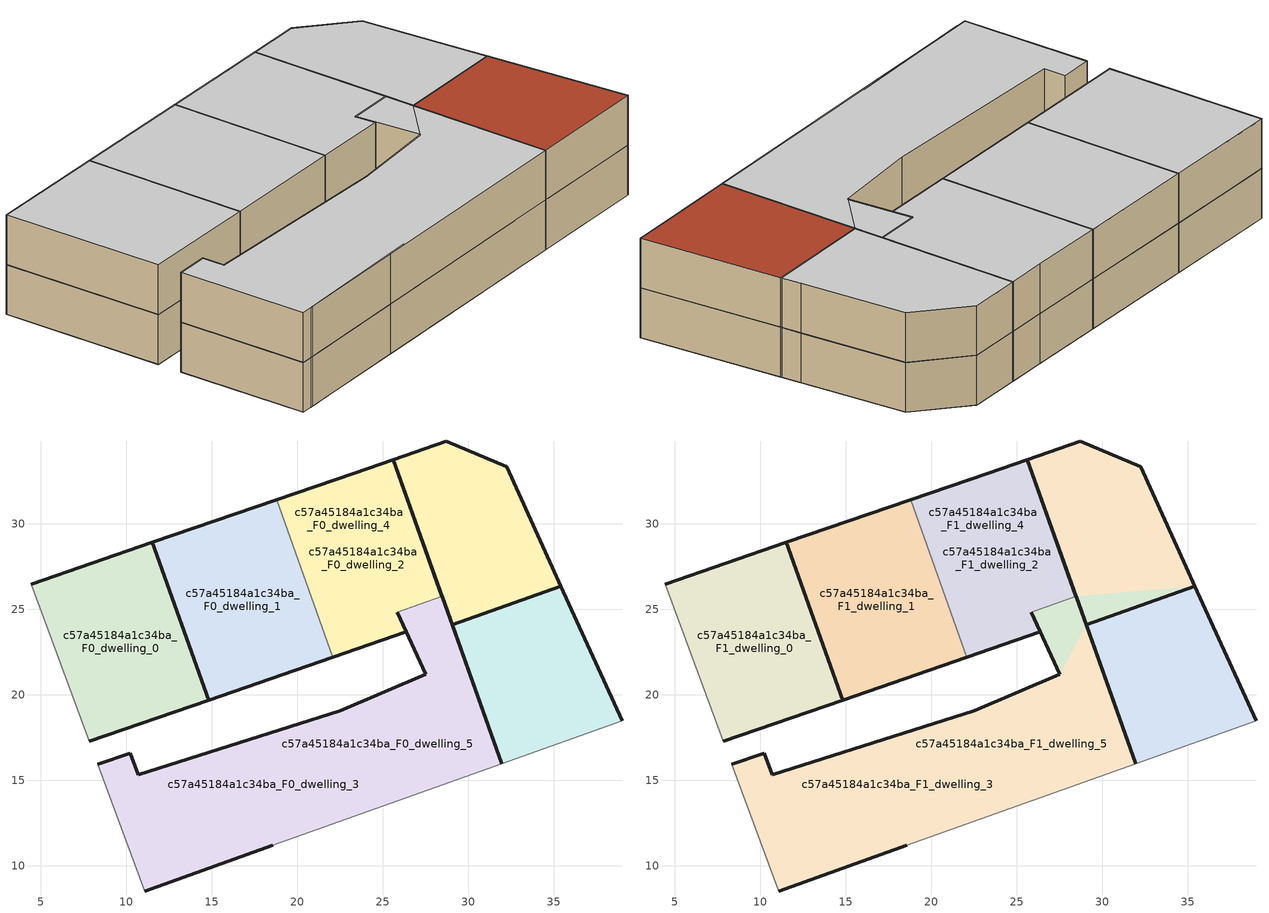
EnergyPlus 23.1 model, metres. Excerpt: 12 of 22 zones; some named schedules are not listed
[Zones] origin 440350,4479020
c57a45184a1c34ba_F0_dwelling_0
 floor ground (EU_floor_Construction): 14.82,19.69 11.54,28.91 4.44,26.47 7.85,17.28 z0
 wall outside (EU_wall_Construction): 4.44,26.47 11.54,28.91 14.82,19.69 7.85,17.28 z0:3
 wall adiabatic (EU_wall_Construction): 7.85,17.28 4.44,26.47 z0:3
c57a45184a1c34ba_F0_dwelling_1
 floor ground (EU_floor_Construction): 22.09,22.2 18.81,31.4 11.54,28.91 14.82,19.69 z0
 wall outside (EU_wall_Construction): 22.09,22.2 14.82,19.69 11.54,28.91 18.81,31.4 z0:3
 wall to c57a45184a1c34ba_F0_dwelling_2 (EU_wall_Construction): 18.81,31.4 22.09,22.2 z0:3
c57a45184a1c34ba_F0_dwelling_2
 floor ground (EU_floor_Construction): 35.42,26.35 34.92,27.46 32.25,33.34 28.73,34.84 25.62,33.75 29.07,24.09 z0; 26.37,23.69 25.86,24.82 28.47,25.76 25.62,33.75 23.34,32.96 18.81,31.4 22.09,22.2 z0
 wall outside (EU_wall_Construction): 25.86,24.82 26.38,23.68 / 26.38,23.69 22.09,22.2 / 18.81,31.4 23.34,32.96 25.62,33.75 28.47,25.76 z0:3; 26.38,23.69,3 26.38,23.68,0 26.38,23.69,0
 wall to c57a45184a1c34ba_F0_dwelling_3 (EU_wall_Construction): 28.47,25.76 25.86,24.82 z0:3
c57a45184a1c34ba_F0_dwelling_3
 floor ground (EU_floor_Construction): 35.42,26.35 28.47,25.76 29.07,24.09 z0; 35.42,26.35 34.92,27.46 32.25,33.34 28.73,34.84 25.62,33.75 28.47,25.76 z0; 27.52,21.2 29.07,24.09 28.47,25.76 25.86,24.82 z0; 39.02,18.48 35.42,26.35 29.07,24.09 31.96,15.97 z0; 31.96,15.97 29.07,24.09 27.52,21.2 22.52,19.06 10.71,15.32 10.24,16.59 8.34,15.93 11.08,8.52 18.56,11.21 z0
 wall outside (EU_wall_Construction): 28.47,25.76 31.96,15.97 / 18.56,11.21 11.08,8.52 / 8.34,15.93 10.24,16.59 10.71,15.32 22.52,19.06 27.52,21.2 25.86,24.82 z0:3
 wall adiabatic (EU_wall_Construction): 31.96,15.97 18.56,11.21 / 11.08,8.52 8.34,15.93 z0:3
c57a45184a1c34ba_F0_dwelling_4
 floor ground (EU_floor_Construction): 35.42,26.35 34.92,27.46 32.25,33.34 28.73,34.84 25.62,33.75 28.47,25.76 z0; 26.37,23.69 25.86,24.82 28.47,25.76 25.62,33.75 23.34,32.96 18.81,31.4 22.09,22.2 z0; 27.52,21.2 29.07,24.09 28.47,25.76 25.86,24.82 z0; 35.42,26.35 28.47,25.76 29.07,24.09 z0
 wall outside (EU_wall_Construction): 29.07,24.09 25.62,33.75 28.73,34.84 32.25,33.34 34.92,27.46 35.42,26.35 29.07,24.09 z0:3
 roof outside (EU_floor_Construction): 32.25,33.34 28.47,25.76 25.62,33.75 28.73,34.84 z3; 32.25,33.34 34.92,27.46 35.42,26.35 29.07,24.09 28.47,25.76 z3; 29.07,24.09 31.96,15.97 18.56,11.21 11.08,8.52 8.34,15.93 10.24,16.59 10.71,15.32 22.52,19.06 27.52,21.2 z3
c57a45184a1c34ba_F0_dwelling_5
 floor ground (EU_floor_Construction): 31.96,15.97 28.47,25.76 25.86,24.82 27.52,21.2 22.52,19.06 10.71,15.32 10.24,16.59 8.34,15.93 11.08,8.52 18.56,11.21 z0; 39.02,18.48 35.42,26.35 29.07,24.09 31.96,15.97 z0
 wall outside (EU_wall_Construction): 31.96,15.97 29.07,24.09 35.42,26.35 39.02,18.48 z0:3
 wall adiabatic (EU_wall_Construction): 39.02,18.48 31.96,15.97 z0:3
c57a45184a1c34ba_F1_dwelling_0
 floor to c57a45184a1c34ba_F0_dwelling_0 (EU_floor_Construction): 14.82,19.69 11.54,28.91 4.44,26.47 7.85,17.28 z3
 wall outside (EU_wall_Construction): 4.44,26.47 11.54,28.91 14.82,19.69 7.85,17.28 z3:6
 wall adiabatic (EU_wall_Construction): 7.85,17.28 4.44,26.47 z3:6
 ceiling to c57a45184a1c34ba_F2_dwelling_0 (EU_floor_Construction): 11.54,28.91 14.82,19.69 7.85,17.28 4.44,26.47 z6
c57a45184a1c34ba_F1_dwelling_1
 floor to c57a45184a1c34ba_F0_dwelling_1 (EU_floor_Construction): 22.09,22.2 18.81,31.4 11.54,28.91 14.82,19.69 z3
 wall outside (EU_wall_Construction): 22.09,22.2 14.82,19.69 11.54,28.91 18.81,31.4 z3:6
 wall to c57a45184a1c34ba_F1_dwelling_2 (EU_wall_Construction): 18.81,31.4 22.09,22.2 z3:6
 ceiling to c57a45184a1c34ba_F2_dwelling_1 (EU_floor_Construction): 18.81,31.4 22.09,22.2 14.82,19.69 11.54,28.91 z6
c57a45184a1c34ba_F1_dwelling_2
 floor outside (EU_floor_Construction): 26.37,23.69 25.86,24.82 28.47,25.76 25.62,33.75 23.34,32.96 18.81,31.4 22.09,22.2 z3
 floor to c57a45184a1c34ba_F0_dwelling_2 (EU_floor_Construction): 35.42,26.35 34.92,27.46 32.25,33.34 28.73,34.84 25.62,33.75 29.07,24.09 z3
 wall outside (EU_wall_Construction): 25.86,24.82 26.38,23.68 / 26.38,23.69 22.09,22.2 / 18.81,31.4 23.34,32.96 25.62,33.75 28.47,25.76 z3:6; 26.38,23.69,6 26.38,23.68,3 26.38,23.69,3
 wall to c57a45184a1c34ba_F1_dwelling_3 (EU_wall_Construction): 28.47,25.76 25.86,24.82 z3:6
 ceiling to c57a45184a1c34ba_F2_dwelling_4 (EU_floor_Construction): 25.62,33.75 28.47,25.76 25.86,24.82 26.37,23.69 22.09,22.2 18.81,31.4 23.34,32.96 z6
 ceiling to c57a45184a1c34ba_F2_dwelling_2 (EU_floor_Construction): 32.25,33.34 34.92,27.46 35.42,26.35 29.07,24.09 25.62,33.75 28.73,34.84 z6
c57a45184a1c34ba_F1_dwelling_3
 floor outside (EU_floor_Construction): 39.02,18.48 35.42,26.35 29.07,24.09 31.96,15.97 z3
 floor to c57a45184a1c34ba_F0_dwelling_3 (EU_floor_Construction): 31.96,15.97 29.07,24.09 27.52,21.2 22.52,19.06 10.71,15.32 10.24,16.59 8.34,15.93 11.08,8.52 18.56,11.21 z3; 35.42,26.35 28.47,25.76 29.07,24.09 z3; 28.47,25.76 32.25,33.34 28.73,34.84 25.62,33.75 z3; 27.52,21.2 29.07,24.09 28.47,25.76 25.86,24.82 z3; 35.42,26.35 34.92,27.46 32.25,33.34 28.47,25.76 z3
 wall outside (EU_wall_Construction): 28.47,25.76 31.96,15.97 / 18.56,11.21 11.08,8.52 / 8.34,15.93 10.24,16.59 10.71,15.32 22.52,19.06 27.52,21.2 25.86,24.82 z3:6
 wall adiabatic (EU_wall_Construction): 31.96,15.97 18.56,11.21 / 11.08,8.52 8.34,15.93 z3:6
 ceiling to c57a45184a1c34ba_F2_dwelling_3 (EU_floor_Construction): 29.07,24.09 31.96,15.97 18.56,11.21 11.08,8.52 8.34,15.93 10.24,16.59 10.71,15.32 22.52,19.06 27.52,21.2 z6; 28.47,25.76 29.07,24.09 27.52,21.2 25.86,24.82 z6; 32.25,33.34 28.47,25.76 25.62,33.75 28.73,34.84 z6; 35.42,26.35 29.07,24.09 28.47,25.76 z6; 32.25,33.34 34.92,27.46 35.42,26.35 28.47,25.76 z6
 roof outside (EU_floor_Construction): 35.42,26.35 39.02,18.48 31.96,15.97 29.07,24.09 z6
c57a45184a1c34ba_F1_dwelling_4
 floor outside (EU_floor_Construction): 35.42,26.35 34.92,27.46 32.25,33.34 28.73,34.84 25.62,33.75 28.47,25.76 z3; 27.52,21.2 29.07,24.09 28.47,25.76 25.86,24.82 z3; 35.42,26.35 28.47,25.76 29.07,24.09 z3
 floor to c57a45184a1c34ba_F0_dwelling_4 (EU_floor_Construction): 26.37,23.69 25.86,24.82 28.47,25.76 25.62,33.75 23.34,32.96 18.81,31.4 22.09,22.2 z3
 wall outside (EU_wall_Construction): 29.07,24.09 25.62,33.75 28.73,34.84 32.25,33.34 34.92,27.46 35.42,26.35 29.07,24.09 z3:6
 ceiling to c57a45184a1c34ba_F2_dwelling_4 (EU_floor_Construction): 25.62,33.75 28.47,25.76 25.86,24.82 26.37,23.69 22.09,22.2 18.81,31.4 23.34,32.96 z6
 ceiling to c57a45184a1c34ba_F2_dwelling_3 (EU_floor_Construction): 28.47,25.76 29.07,24.09 27.52,21.2 25.86,24.82 z6
 roof outside (EU_floor_Construction): 32.25,33.34 28.47,25.76 25.62,33.75 28.73,34.84 z6; 32.25,33.34 34.92,27.46 35.42,26.35 29.07,24.09 28.47,25.76 z6; 29.07,24.09 31.96,15.97 18.56,11.21 11.08,8.52 8.34,15.93 10.24,16.59 10.71,15.32 22.52,19.06 27.52,21.2 z6
c57a45184a1c34ba_F1_dwelling_5
 floor to c57a45184a1c34ba_F0_dwelling_5 (EU_floor_Construction): 31.96,15.97 28.47,25.76 25.86,24.82 27.52,21.2 22.52,19.06 10.71,15.32 10.24,16.59 8.34,15.93 11.08,8.52 18.56,11.21 z3; 39.02,18.48 35.42,26.35 29.07,24.09 31.96,15.97 z3
 wall outside (EU_wall_Construction): 31.96,15.97 29.07,24.09 35.42,26.35 39.02,18.48 z3:6
 wall adiabatic (EU_wall_Construction): 39.02,18.48 31.96,15.97 z3:6
 roof outside (EU_roof_Construction): 28.47,25.76 31.96,15.97 18.56,11.21 11.08,8.52 8.34,15.93 10.24,16.59 10.71,15.32 22.52,19.06 27.52,21.2 25.86,24.82 z6; 35.42,26.35 39.02,18.48 31.96,15.97 29.07,24.09 z6
shading: 11.77,8.77 19.83,11.74 z0:6
[Building]
EU S2 Campaign: North Axis=0; Terrain=City; Solar Distribution=FullExterior
[Site:Location]
Madrid: Latitude=40.5; Longitude=-3.5; Time Zone=1; Elevation=609
[SizingPeriod:WeatherFileDays]
AnnualSizingPeriod: Begin Month=1; Begin Day of Month=1; End Month=12; End Day of Month=31; Day of Week for Start Day=Monday; Use Weather File Daylight Saving Period=No; Use Weather File Rain and Snow Indicators=No
[MATERIAL]
EU_InternalMass_Material: Roughness=MediumRough; Thickness=0.1; Conductivity=1; Density=1800; Specific Heat=900; Thermal Absorptance=0.9; Solar Absorptance=0.7; Visible Absorptance=0.7
[MATERIAL:NOMASS] Roughness=MediumRough; Thermal Absorptance=0.9; Solar Absorptance=0.7; Visible Absorptance=0.7
Name | Thermal Resistance
EU_wall_NoMass | 0.609216
EU_roof_NoMass | 0.513268
EU_floor_NoMass | 0.568163
[CONSTRUCTION]
EU_wall_Construction: EU_wall_NoMass
EU_roof_Construction: EU_roof_NoMass
EU_floor_Construction: EU_floor_NoMass
EU_InternalMass_Construction: EU_InternalMass_Material
[ZONE] Type=1; Multiplier=1; Ceiling Height=autocalculate; Floor Area=autocalculate; Part of Total Floor Area=Yes
Name | Volume
c57a45184a1c34ba_F0_dwelling_0 | 218.548
c57a45184a1c34ba_F1_dwelling_0 | 218.549
c57a45184a1c34ba_F0_dwelling_1; c57a45184a1c34ba_F1_dwelling_1 | 225.558
c57a45184a1c34ba_F0_dwelling_2; c57a45184a1c34ba_F1_dwelling_2 | 384.839
c57a45184a1c34ba_F0_dwelling_3 | 828.141
c57a45184a1c34ba_F1_dwelling_3 | 828.14
c57a45184a1c34ba_F0_dwelling_4; c57a45184a1c34ba_F1_dwelling_4 | 407.797
c57a45184a1c34ba_F0_dwelling_5; c57a45184a1c34ba_F1_dwelling_5 | 644.017
[INTERNALMASS] Construction=EU_InternalMass_Construction
Name | Zone or ZoneList | Surface Area
c57a45184a1c34ba_F0_dwelling_0_EU_InternalMass | c57a45184a1c34ba_F0_dwelling_0 | 72.8495
c57a45184a1c34ba_F0_dwelling_1_EU_InternalMass | c57a45184a1c34ba_F0_dwelling_1 | 75.1861
c57a45184a1c34ba_F0_dwelling_2_EU_InternalMass | c57a45184a1c34ba_F0_dwelling_2 | 66.9068
c57a45184a1c34ba_F0_dwelling_3_EU_InternalMass | c57a45184a1c34ba_F0_dwelling_3 | 153.302
c57a45184a1c34ba_F0_dwelling_4_EU_InternalMass | c57a45184a1c34ba_F0_dwelling_4 | 61.3751
c57a45184a1c34ba_F0_dwelling_5_EU_InternalMass | c57a45184a1c34ba_F0_dwelling_5 | 61.376
c57a45184a1c34ba_F1_dwelling_0_EU_InternalMass | c57a45184a1c34ba_F1_dwelling_0 | 72.8495
c57a45184a1c34ba_F1_dwelling_1_EU_InternalMass | c57a45184a1c34ba_F1_dwelling_1 | 75.1861
c57a45184a1c34ba_F1_dwelling_2_EU_InternalMass | c57a45184a1c34ba_F1_dwelling_2 | 66.9068
c57a45184a1c34ba_F1_dwelling_3_EU_InternalMass | c57a45184a1c34ba_F1_dwelling_3 | 153.302
c57a45184a1c34ba_F1_dwelling_4_EU_InternalMass | c57a45184a1c34ba_F1_dwelling_4 | 61.3751
c57a45184a1c34ba_F1_dwelling_5_EU_InternalMass | c57a45184a1c34ba_F1_dwelling_5 | 61.376
[OTHEREQUIPMENT] Fuel Type=Electricity; Design Level Calculation Method=Watts/Area; Power per Zone Floor Area=1; Fraction Latent=0; Fraction Radiant=0; Fraction Lost=0; Carbon Dioxide Generation Rate=0; EndUse Subcategory=EU_Step8_InternalGains
Name | Zone or ZoneList or Space or SpaceList | Schedule
EU_Step8_InternalGain_c57a45184a1c34ba_F0_dwelling_0_f000 | c57a45184a1c34ba_F0_dwelling_0 | EU_Step8_GainSchedule_c57a45184a1c34ba_F0_dwelling_0_f000
EU_Step8_InternalGain_c57a45184a1c34ba_F0_dwelling_1_f000 | c57a45184a1c34ba_F0_dwelling_1 | EU_Step8_GainSchedule_c57a45184a1c34ba_F0_dwelling_1_f000
EU_Step8_InternalGain_c57a45184a1c34ba_F0_dwelling_2_f000 | c57a45184a1c34ba_F0_dwelling_2 | EU_Step8_GainSchedule_c57a45184a1c34ba_F0_dwelling_2_f000
EU_Step8_InternalGain_c57a45184a1c34ba_F0_dwelling_3_f000 | c57a45184a1c34ba_F0_dwelling_3 | EU_Step8_GainSchedule_c57a45184a1c34ba_F0_dwelling_3_f000
EU_Step8_InternalGain_c57a45184a1c34ba_F0_dwelling_4_f000 | c57a45184a1c34ba_F0_dwelling_4 | EU_Step8_GainSchedule_c57a45184a1c34ba_F0_dwelling_4_f000
EU_Step8_InternalGain_c57a45184a1c34ba_F0_dwelling_5_f000 | c57a45184a1c34ba_F0_dwelling_5 | EU_Step8_GainSchedule_c57a45184a1c34ba_F0_dwelling_5_f000
EU_Step8_InternalGain_c57a45184a1c34ba_F1_dwelling_0_f000 | c57a45184a1c34ba_F1_dwelling_0 | EU_Step8_GainSchedule_c57a45184a1c34ba_F1_dwelling_0_f000
EU_Step8_InternalGain_c57a45184a1c34ba_F1_dwelling_1_f000 | c57a45184a1c34ba_F1_dwelling_1 | EU_Step8_GainSchedule_c57a45184a1c34ba_F1_dwelling_1_f000
EU_Step8_InternalGain_c57a45184a1c34ba_F1_dwelling_2_f000 | c57a45184a1c34ba_F1_dwelling_2 | EU_Step8_GainSchedule_c57a45184a1c34ba_F1_dwelling_2_f000
EU_Step8_InternalGain_c57a45184a1c34ba_F1_dwelling_3_f000 | c57a45184a1c34ba_F1_dwelling_3 | EU_Step8_GainSchedule_c57a45184a1c34ba_F1_dwelling_3_f000
EU_Step8_InternalGain_c57a45184a1c34ba_F1_dwelling_4_f000 | c57a45184a1c34ba_F1_dwelling_4 | EU_Step8_GainSchedule_c57a45184a1c34ba_F1_dwelling_4_f000
EU_Step8_InternalGain_c57a45184a1c34ba_F1_dwelling_5_f000 | c57a45184a1c34ba_F1_dwelling_5 | EU_Step8_GainSchedule_c57a45184a1c34ba_F1_dwelling_5_f000
[ZONEVENTILATION:DESIGNFLOWRATE] Schedule=EU_AlwaysOn; Design Flow Rate Calculation Method=AirChanges/Hour; Air Changes per Hour=0.752966; Ventilation Type=Natural; Fan Pressure Rise=0; Fan Total Efficiency=1; Constant Term Coefficient=1; Temperature Term Coefficient=0; Velocity Term Coefficient=0; Velocity Squared Term Coefficient=0; Minimum Indoor Temperature=-100; Maximum Indoor Temperature=100; Delta Temperature=-100; Minimum Outdoor Temperature=-100; Maximum Outdoor Temperature=100; Maximum Wind Speed=40
Name | Zone or ZoneList or Space or SpaceList
EU_ConstantAir_c57a45184a1c34ba_F0_dwelling_0 | c57a45184a1c34ba_F0_dwelling_0
EU_ConstantAir_c57a45184a1c34ba_F0_dwelling_1 | c57a45184a1c34ba_F0_dwelling_1
EU_ConstantAir_c57a45184a1c34ba_F0_dwelling_2 | c57a45184a1c34ba_F0_dwelling_2
EU_ConstantAir_c57a45184a1c34ba_F0_dwelling_3 | c57a45184a1c34ba_F0_dwelling_3
EU_ConstantAir_c57a45184a1c34ba_F0_dwelling_4 | c57a45184a1c34ba_F0_dwelling_4
EU_ConstantAir_c57a45184a1c34ba_F0_dwelling_5 | c57a45184a1c34ba_F0_dwelling_5
EU_ConstantAir_c57a45184a1c34ba_F1_dwelling_0 | c57a45184a1c34ba_F1_dwelling_0
EU_ConstantAir_c57a45184a1c34ba_F1_dwelling_1 | c57a45184a1c34ba_F1_dwelling_1
EU_ConstantAir_c57a45184a1c34ba_F1_dwelling_2 | c57a45184a1c34ba_F1_dwelling_2
EU_ConstantAir_c57a45184a1c34ba_F1_dwelling_3 | c57a45184a1c34ba_F1_dwelling_3
EU_ConstantAir_c57a45184a1c34ba_F1_dwelling_4 | c57a45184a1c34ba_F1_dwelling_4
EU_ConstantAir_c57a45184a1c34ba_F1_dwelling_5 | c57a45184a1c34ba_F1_dwelling_5
[HVACTEMPLATE:THERMOSTAT] Constant Heating Setpoint=20; Constant Cooling Setpoint=50
EU_HeatOnly_c57a45184a1c34ba_F0_dwelling_0; EU_HeatOnly_c57a45184a1c34ba_F0_dwelling_1; EU_HeatOnly_c57a45184a1c34ba_F0_dwelling_2; EU_HeatOnly_c57a45184a1c34ba_F0_dwelling_3; EU_HeatOnly_c57a45184a1c34ba_F0_dwelling_4; EU_HeatOnly_c57a45184a1c34ba_F0_dwelling_5; EU_HeatOnly_c57a45184a1c34ba_F1_dwelling_0; EU_HeatOnly_c57a45184a1c34ba_F1_dwelling_1; EU_HeatOnly_c57a45184a1c34ba_F1_dwelling_2; EU_HeatOnly_c57a45184a1c34ba_F1_dwelling_3; EU_HeatOnly_c57a45184a1c34ba_F1_dwelling_4; EU_HeatOnly_c57a45184a1c34ba_F1_dwelling_5; EU_HeatOnly_c57a45184a1c34ba_F2_dwelling_0; EU_HeatOnly_c57a45184a1c34ba_F2_dwelling_1; EU_HeatOnly_c57a45184a1c34ba_F2_dwelling_2; EU_HeatOnly_c57a45184a1c34ba_F2_dwelling_3; EU_HeatOnly_c57a45184a1c34ba_F2_dwelling_4; EU_HeatOnly_c57a45184a1c34ba_F3_dwelling_0; EU_HeatOnly_c57a45184a1c34ba_F3_dwelling_1; EU_HeatOnly_c57a45184a1c34ba_F3_dwelling_2; EU_HeatOnly_c57a45184a1c34ba_F3_dwelling_3; EU_HeatOnly_c57a45184a1c34ba_F3_dwelling_4
[HVACTEMPLATE:ZONE:IDEALLOADSAIRSYSTEM] System Availability Schedule=EU_AlwaysOn; Maximum Heating Supply Air Temperature=50; Minimum Cooling Supply Air Temperature=13; Maximum Heating Supply Air Humidity Ratio=0.0156; Minimum Cooling Supply Air Humidity Ratio=0.0077; Heating Limit=NoLimit; Cooling Limit=NoLimit; Heating Availability Schedule=EU_AlwaysOn; Cooling Availability Schedule=EU_CoolingOff; Dehumidification Control Type=ConstantSensibleHeatRatio; Cooling Sensible Heat Ratio=0.7; Dehumidification Setpoint=60; Humidification Control Type=None; Humidification Setpoint=30; Outdoor Air Method=None; Outdoor Air Flow Rate per Person=0.00944; Outdoor Air Flow Rate per Zone Floor Area=0; Outdoor Air Flow Rate per Zone=0; Demand Controlled Ventilation Type=None; Outdoor Air Economizer Type=NoEconomizer; Heat Recovery Type=None; Sensible Heat Recovery Effectiveness=0.7; Latent Heat Recovery Effectiveness=0.65
Name | Template Thermostat
c57a45184a1c34ba_F0_dwelling_0 | EU_HeatOnly_c57a45184a1c34ba_F0_dwelling_0
c57a45184a1c34ba_F0_dwelling_1 | EU_HeatOnly_c57a45184a1c34ba_F0_dwelling_1
c57a45184a1c34ba_F0_dwelling_2 | EU_HeatOnly_c57a45184a1c34ba_F0_dwelling_2
c57a45184a1c34ba_F0_dwelling_3 | EU_HeatOnly_c57a45184a1c34ba_F0_dwelling_3
c57a45184a1c34ba_F0_dwelling_4 | EU_HeatOnly_c57a45184a1c34ba_F0_dwelling_4
c57a45184a1c34ba_F0_dwelling_5 | EU_HeatOnly_c57a45184a1c34ba_F0_dwelling_5
c57a45184a1c34ba_F1_dwelling_0 | EU_HeatOnly_c57a45184a1c34ba_F1_dwelling_0
c57a45184a1c34ba_F1_dwelling_1 | EU_HeatOnly_c57a45184a1c34ba_F1_dwelling_1
c57a45184a1c34ba_F1_dwelling_2 | EU_HeatOnly_c57a45184a1c34ba_F1_dwelling_2
c57a45184a1c34ba_F1_dwelling_3 | EU_HeatOnly_c57a45184a1c34ba_F1_dwelling_3
c57a45184a1c34ba_F1_dwelling_4 | EU_HeatOnly_c57a45184a1c34ba_F1_dwelling_4
c57a45184a1c34ba_F1_dwelling_5 | EU_HeatOnly_c57a45184a1c34ba_F1_dwelling_5
[SIZING:ZONE] Zone Cooling Design Supply Air Temperature Input Method=SupplyAirTemperature; Zone Cooling Design Supply Air Temperature=13; Zone Heating Design Supply Air Temperature Input Method=SupplyAirTemperature; Zone Heating Design Supply Air Temperature=50; Zone Cooling Design Supply Air Humidity Ratio=0.008; Zone Heating Design Supply Air Humidity Ratio=0.008; Cooling Design Air Flow Method=DesignDay; Cooling Design Air Flow Rate=0; Cooling Minimum Air Flow per Zone Floor Area=0.000762; Cooling Minimum Air Flow=0; Cooling Minimum Air Flow Fraction=0.2; Heating Design Air Flow Method=DesignDay; Heating Design Air Flow Rate=0; Heating Maximum Air Flow per Zone Floor Area=0.002032; Heating Maximum Air Flow=0.141576; Heating Maximum Air Flow Fraction=0.3; Account for Dedicated Outdoor Air System=No; Dedicated Outdoor Air System Control Strategy=NeutralSupplyAir; Dedicated Outdoor Air Low Setpoint Temperature for Design=autosize; Dedicated Outdoor Air High Setpoint Temperature for Design=autosize; Zone Load Sizing Method=Sensible Load Only No Latent Load; Zone Latent Cooling Design Supply Air Humidity Ratio Input Method=HumidityRatioDifference; Zone Cooling Design Supply Air Humidity Ratio Difference=0.005; Zone Latent Heating Design Supply Air Humidity Ratio Input Method=HumidityRatioDifference; Zone Humidification Design Supply Air Humidity Ratio Difference=0.005
c57a45184a1c34ba_F0_dwelling_0; c57a45184a1c34ba_F0_dwelling_1; c57a45184a1c34ba_F0_dwelling_2; c57a45184a1c34ba_F0_dwelling_3
